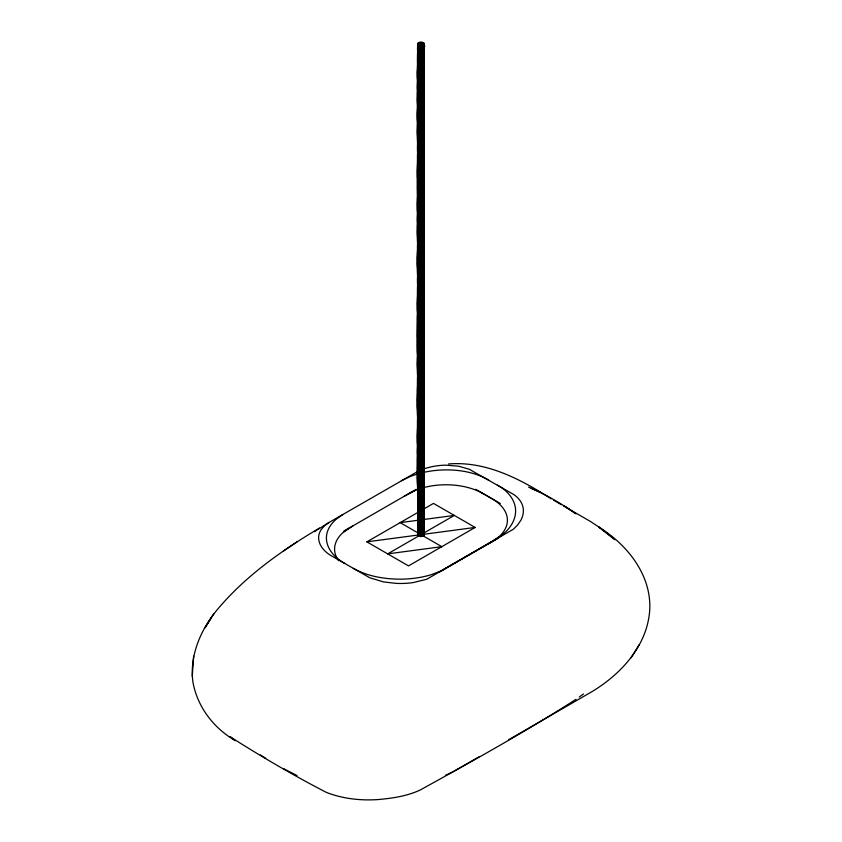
<?xml version="1.0" encoding="UTF-8"?>
<svg xmlns="http://www.w3.org/2000/svg" width="842" height="842" viewBox="0 0 842 842"><rect width="100%" height="100%" fill="white"/><g stroke="black" fill="none" stroke-linecap="round" stroke-linejoin="round"><path stroke-width="1.26" d="M423.894 122.69C426.41 100.219 415.053 78.738 417.916 56.172C417.148 75.233 426.568 93.746 423.894 113.007M423.894 132.373C426.284 108.839 414.496 86.316 417.916 62.624C417.148 81.695 426.568 100.198 423.894 119.459M423.894 138.825C426.41 116.354 415.053 94.872 417.916 72.307C417.148 91.378 426.568 109.881 423.894 129.142M423.894 148.508C426.284 124.974 414.496 102.45 417.916 78.769C414.938 101.261 426.484 122.806 423.894 145.277M423.894 158.191C426.284 134.657 414.496 112.133 417.916 88.452C414.938 110.944 426.484 132.489 423.894 154.96M423.894 174.326C426.284 150.802 414.496 128.268 417.916 104.587C417.148 123.648 426.568 142.161 423.894 161.422M423.894 180.788C426.41 158.317 415.053 136.836 417.916 114.27C417.148 133.341 426.568 151.844 423.894 171.105M423.894 190.471C426.284 166.937 414.496 144.414 417.916 120.722C414.938 143.214 426.484 164.769 423.894 187.24M423.894 222.741C426.41 200.27 415.053 178.799 417.916 156.233C417.148 175.294 426.568 193.807 423.894 213.058M423.894 232.424C426.284 208.9 414.496 186.366 417.916 162.685C417.148 181.756 426.568 200.259 423.894 219.52M423.894 238.886C426.41 216.415 415.053 194.934 417.916 172.368C417.148 191.439 426.568 209.942 423.894 229.203M423.894 255.021C426.41 232.55 415.053 211.068 417.916 188.513C417.148 207.574 426.568 226.077 423.894 245.338M423.894 264.704C426.284 241.17 414.496 218.646 417.916 194.965C417.148 214.026 426.568 232.539 423.894 251.79M423.894 271.156C426.41 248.685 415.053 227.214 417.916 204.648C417.148 223.709 426.568 242.222 423.894 261.473M423.894 280.839C426.284 257.315 414.496 234.781 417.916 211.1C414.938 233.592 426.484 255.137 423.894 277.618M423.894 290.522C426.284 266.998 414.496 244.464 417.916 220.783C414.938 243.275 426.484 264.82 423.894 287.301M423.894 313.119C426.41 290.648 415.053 269.166 417.916 246.611C417.148 265.672 426.568 284.186 423.894 303.436M423.894 322.802C426.284 299.268 414.496 276.744 417.916 253.063C417.148 272.124 426.568 290.637 423.894 309.888M423.894 355.082C426.41 332.611 415.053 311.13 417.916 288.564C417.148 307.635 426.568 326.138 423.894 345.399M423.894 364.765C426.284 341.231 414.496 318.708 417.916 295.026C417.148 314.087 426.568 332.601 423.894 351.851M423.894 371.217C426.41 348.746 415.053 327.264 417.916 304.709C417.148 323.77 426.568 342.284 423.894 361.534M423.894 380.9C426.284 357.366 414.496 334.842 417.916 311.161C414.938 333.653 426.484 355.198 423.894 377.669M423.894 387.352C426.41 364.881 415.053 343.41 417.916 320.844L417.632 321.602C414.759 345.062 426.284 367.291 423.894 390.583M423.894 397.035C426.284 373.511 414.496 350.977 417.916 327.296C417.148 346.367 426.568 364.87 423.894 384.131M423.894 406.718C426.284 383.194 414.496 360.66 417.916 336.979C417.148 356.05 426.568 374.553 423.894 393.814M423.894 413.18C426.41 390.709 415.053 369.228 417.916 346.662C417.148 365.733 426.568 384.236 423.894 403.497M423.894 422.863C426.284 399.329 414.496 376.806 417.916 353.124C414.938 375.616 426.484 397.161 423.894 419.632M423.894 445.45C426.41 422.989 415.053 401.508 417.916 378.942C417.148 398.003 426.568 416.516 423.894 435.767M423.894 455.133C426.284 431.609 414.496 409.075 417.916 385.394C417.148 404.465 426.568 422.968 423.894 442.229M423.894 464.816C426.284 441.292 414.496 418.758 417.916 395.077C417.148 414.148 426.568 432.651 423.894 451.912M423.894 487.413C426.41 464.942 415.053 443.46 417.916 420.905C417.148 439.966 426.568 458.48 423.894 477.73M423.894 497.096C426.284 473.562 414.496 451.038 417.916 427.357C417.148 446.418 426.568 464.931 423.894 484.182M423.894 503.558C426.41 481.087 415.053 459.606 417.916 437.04C417.148 456.101 426.568 474.614 423.894 493.865M423.894 513.241C426.284 489.707 414.496 467.173 417.916 443.492C414.938 465.984 426.484 487.539 423.894 510.01M423.894 522.924C426.284 499.39 414.496 476.856 417.916 453.175C414.938 475.667 426.484 497.222 423.894 519.693M423.894 529.376C426.41 506.905 415.053 485.424 417.916 462.858L417.632 463.626C414.759 487.076 426.284 509.305 423.894 532.607M424.305 534.281C424.463 512.41 414.917 491.402 417.916 469.32C417.148 488.381 426.568 506.895 423.894 526.145M423.894 48.447L424.305 43.668L424.284 535.059L418.211 497.001L417.916 479.003C417.158 497.443 425.978 515.293 424.105 533.902L424.105 43.289L423.894 54.909M422.916 45.668L423.379 42.668L423.379 536.028L419.084 513.652L417.632 499.127L417.916 485.455L418.211 503.463L423.768 535.754L423.789 42.953L423.379 45.9L421.032 45.331L418.621 45.9L419.116 42.437L419.084 536.249L417.632 521.724L417.916 511.273L418.621 523.114L420.968 536.596L420.968 45.984L424.084 64.192L423.894 77.496M423.894 103.324C426.61 82.979 416.306 63.56 417.916 43.258L417.895 535.396L417.632 531.407L417.916 517.735L419.653 536.428L419.653 45.826C422.074 58.361 425.663 71.065 423.894 83.958M417.632 534.628L417.916 527.418L418.211 535.733L418.232 42.942L417.895 73.843L419.084 84.368L423.768 109.702L424.368 118.301L423.894 125.911M424.368 44.058L423.894 51.678M423.894 109.776C426.61 89.431 416.306 70.012 417.916 49.72C414.938 72.212 426.484 93.757 423.894 116.228M417.716 56.54L417.716 53.309M417.716 62.992L417.916 59.403L417.895 60.929L420.284 62.076L422.884 61.792L424.284 60.592L422.884 45.657M423.894 135.594C426.315 112.06 414.432 89.536 417.916 65.855L417.632 66.613M417.716 72.675L417.716 69.454M417.716 79.137L417.916 75.538L417.632 76.296M423.894 142.056C426.61 121.711 416.306 102.292 417.916 81.99L417.632 82.758M417.716 88.82L417.716 85.589M423.894 151.739C426.61 131.394 416.306 111.975 417.916 91.673L417.632 92.441M423.894 164.643C426.315 141.109 414.432 118.585 417.916 94.904L417.716 95.272M417.716 104.955L417.916 101.356L417.632 102.124M423.894 167.874C426.61 147.529 416.306 128.11 417.916 107.818L417.632 108.576C414.759 132.036 426.284 154.265 423.894 177.557M417.716 114.638L417.716 111.407M417.716 121.09L417.916 117.501L417.632 118.259M423.894 184.009C426.61 163.674 416.306 144.256 417.916 123.953L417.632 124.711M423.894 196.923C426.315 173.389 414.432 150.865 417.916 127.184L417.716 127.552M423.894 193.692C426.61 173.357 416.306 153.939 417.916 133.636L417.632 134.394M423.894 200.154C426.61 179.809 416.306 160.39 417.916 140.088C414.938 162.58 426.484 184.135 423.894 206.606M423.894 203.375C426.61 183.04 416.306 163.622 417.916 143.319L417.716 143.687M423.894 209.837C426.61 189.492 416.306 170.073 417.916 149.771C414.938 172.263 426.484 193.818 423.894 216.289M417.716 156.601L417.716 153.37M417.716 163.053L417.916 159.454C414.938 181.946 426.484 203.501 423.894 225.972M423.894 235.655C426.315 212.121 414.432 189.597 417.916 165.916L417.632 166.674M417.716 172.736L417.716 169.505M423.894 248.569C426.284 225.267 414.759 203.048 417.632 179.588L417.916 175.599L417.632 176.357M423.894 242.107C426.61 221.772 416.306 202.354 417.916 182.051L417.632 182.809M417.716 188.871L417.716 185.65M417.716 195.333L417.916 191.734C414.938 214.226 426.484 235.771 423.894 258.252M423.894 267.935C426.315 244.401 414.432 221.878 417.916 198.196L417.632 198.954M417.716 205.016L417.716 201.785M417.716 211.468L417.916 207.879L417.632 208.637M423.894 274.387C426.61 254.042 416.306 234.634 417.916 214.331L417.632 215.089M417.716 221.151L417.716 217.92M423.894 284.07C426.61 263.725 416.306 244.317 417.916 224.014L417.632 224.772M423.894 296.984C426.315 273.45 414.432 250.927 417.916 227.245L417.716 227.603M423.894 293.753C426.61 273.408 416.306 254 417.916 233.697L417.632 234.455M423.894 300.205C426.61 279.87 416.306 260.452 417.916 240.149C414.938 262.641 426.484 284.196 423.894 306.667M417.716 246.969L417.716 243.748M417.716 253.431L417.916 249.832L417.632 250.59C414.759 274.05 426.284 296.279 423.894 319.571M423.894 316.35C426.61 296.005 416.306 276.586 417.916 256.294L417.632 257.052M423.894 329.254C426.315 305.72 414.432 283.207 417.916 259.515L417.716 259.883M423.894 326.033C426.61 305.688 416.306 286.269 417.916 265.977L417.632 266.735M423.894 332.485C426.61 312.14 416.306 292.732 417.916 272.429C414.938 294.921 426.484 316.466 423.894 338.937M423.894 335.716C426.61 315.371 416.306 295.952 417.916 275.66L417.716 276.029M423.894 342.168C426.61 321.823 416.306 302.415 417.916 282.112C414.938 304.604 426.484 326.149 423.894 348.62M417.716 288.932L417.716 285.712M417.716 295.395L417.916 291.795C414.938 314.287 426.484 335.832 423.894 358.303M423.894 367.986C426.315 344.452 414.432 321.939 417.916 298.247L417.632 299.005M417.716 305.078L417.716 301.846M417.716 311.529L417.916 307.93L417.632 308.688M423.894 374.448C426.61 354.103 416.306 334.684 417.916 314.392L417.632 315.15M417.716 321.212L417.716 317.981M417.716 327.664L417.916 324.075L417.632 324.833M423.894 400.266C426.315 376.732 414.432 354.208 417.916 330.527L417.632 331.285M417.716 337.347L417.716 334.127M423.894 409.949C426.315 386.415 414.432 363.891 417.916 340.21L417.632 340.968M417.716 347.03L417.716 343.81M417.716 353.493L417.916 349.893L417.632 350.651M423.894 416.401C426.61 396.066 416.306 376.648 417.916 356.345L417.632 357.113M423.894 429.315C426.315 405.781 414.432 383.257 417.916 359.576L417.716 359.944M423.894 426.084C426.61 405.749 416.306 386.331 417.916 366.028L417.632 366.796M423.894 432.546C426.61 412.201 416.306 392.782 417.916 372.49C414.938 394.982 426.484 416.527 423.894 438.998M417.716 379.31L417.716 376.079M417.716 385.762L417.916 382.173C414.938 404.665 426.484 426.21 423.894 448.681M423.894 461.595C426.284 438.293 414.759 416.074 417.632 392.614L417.916 388.625L417.632 389.383M417.716 395.445L417.716 392.225M423.894 458.364C426.61 438.019 416.306 418.611 417.916 398.308L417.632 399.066M423.894 471.278C426.315 447.744 414.432 425.221 417.916 401.539L417.716 401.908M423.894 468.047C426.61 447.702 416.306 428.294 417.916 407.991L417.632 408.749M423.894 474.499C426.61 454.164 416.306 434.746 417.916 414.443C414.938 436.935 426.484 458.49 423.894 480.961M417.716 421.274L417.716 418.042M417.716 427.725L417.916 424.126C414.938 446.618 426.484 468.173 423.894 490.644M423.894 500.327C426.315 476.793 414.432 454.27 417.916 430.588L417.632 431.346M417.716 437.408L417.716 434.177M417.716 443.86L417.916 440.271L417.632 441.029M423.894 506.779C426.61 486.434 416.306 467.026 417.916 446.723L417.632 447.481M417.716 453.543L417.716 450.323M423.894 516.462C426.61 496.117 416.306 476.709 417.916 456.406L417.632 457.164M417.716 463.226L417.716 460.006M417.716 469.689L417.916 466.089L417.632 466.847M424.368 534.67C423.463 513.82 415.138 493.675 417.916 472.541L417.632 473.309M417.716 479.372L417.716 476.14M417.716 485.823L417.916 482.224L417.632 482.992M423.894 58.13L424.084 44.826L424.084 535.428L419.084 507.2L417.632 492.675L417.916 488.686L417.632 489.444M423.894 71.044L424.284 60.592L422.295 45.836L422.295 536.449L418.211 513.146L417.716 492.275M419.116 45.657L419.705 42.247L419.705 45.479L420.358 42.132L420.358 45.363L421.032 42.1L421.032 45.331L421.716 42.142L421.716 45.373L422.347 42.268L422.347 45.489L422.916 42.447L422.884 536.259L419.084 516.883L417.632 502.358L417.916 498.369L417.632 499.127M423.894 74.275L424.084 60.961L421.642 45.952L421.642 536.554L418.621 519.882L417.916 504.821L417.632 505.579L417.895 519.261L420.284 536.554L420.284 45.942L424.084 67.413L423.894 80.727M417.716 511.641L417.716 508.421M417.716 518.104L417.916 514.504L417.695 525.345L418.621 536.028L418.621 42.668L418.232 46.163M423.894 106.545C426.431 85.252 415.969 64.96 417.716 43.626L417.695 535.028L417.916 520.956L417.632 521.724M417.716 527.787L417.716 524.555M417.716 534.238L417.916 530.639L417.632 531.407M576.065 699.281C525.587 731.687 472.804 760.936 420.337 789.943C407.307 796.069 392.909 798.195 378.7 799.521C361.029 800.784 342.936 798.858 326.359 792.396C293.521 775.44 261.357 756.59 230.192 736.803L235.392 740.697C213.584 728.162 197.081 706.575 192.839 681.536C189.566 655.329 200.712 629.616 217.194 609.745C245.485 575.96 281.87 550.321 319.539 528.029M192.26 676.305L193.639 656.107M423.894 61.361L424.368 53.741L423.768 45.152M423.894 64.592L424.368 56.972L423.379 45.415M423.894 67.813L424.368 60.203L423.789 59.098M423.894 87.179C425.863 73.107 421.305 59.372 419.084 45.636M423.894 90.41C426.052 75.148 420.453 60.382 418.621 45.415M423.894 93.641C426.189 77.169 419.6 61.35 418.211 45.131M423.894 96.862C426.294 79.18 418.727 62.287 417.895 44.794M423.894 100.093C426.368 81.2 417.821 63.203 417.695 44.416M417.716 98.503L417.895 109.344L419.653 110.376L422.295 110.386L424.284 109.007L423.789 107.513M417.716 130.773L417.895 141.624L419.653 142.656L422.295 142.666L424.284 141.288L423.789 139.783M417.716 137.235L417.695 150.929L419.653 152.339L422.295 152.349L424.284 150.971L423.789 149.466M417.716 146.918L417.695 160.612L419.653 162.022L422.295 162.032L424.284 160.654L423.789 159.149M417.716 179.188L417.695 192.892L419.653 194.291L422.295 194.313L424.284 192.934L423.789 191.429M417.716 230.834L417.895 241.686L419.653 242.707L422.295 242.728L424.284 241.349L423.789 239.844M417.716 237.286L417.695 250.99L419.653 252.389L422.295 252.411L424.284 251.032L423.789 249.527M417.716 263.114L417.895 273.955L419.653 274.987L422.295 274.997L424.284 273.618L423.789 272.124M417.716 269.566L417.695 283.27L419.653 284.67L422.295 284.68L424.284 283.301L423.789 281.807M417.716 279.249L417.695 292.953L419.653 294.353L422.295 294.363L424.284 292.984L423.789 291.49M417.716 363.176L417.895 374.016L419.653 375.048L422.295 375.058L424.284 373.68L423.789 372.185M417.716 369.627L417.695 383.32L419.653 384.731L422.295 384.741L424.284 383.363L423.789 381.868M417.716 405.128L417.895 415.98L419.653 417.011L422.295 417.022L424.284 415.643L423.789 414.138M417.716 411.591L417.695 425.284L419.653 426.694L422.295 426.705L424.284 425.326L423.789 423.821M417.716 495.506L417.895 506.347L419.653 507.379L422.295 507.4L424.284 506.01L423.789 504.516M417.716 501.958L417.695 515.662L419.653 517.062L422.295 517.083L424.284 515.693L423.789 514.199M508.8 739.655L591.758 691.777C621.122 674.105 647.466 645.582 649.74 609.892C651.54 574.812 627.164 544.532 598.673 526.976L615.039 539.733L599.462 527.408L590.663 521.598L563.603 505.979M631.037 657.855L639.025 644.888M211.037 618.154L205.016 627.827L213.752 613.839M579.254 697.008L583.517 693.966M297.237 541.722L283.459 551.005M343.589 532.07L352.945 525.861M489.055 543.437L498.411 537.238M342.726 514.557L336.021 519.388A65.602 36.543 2.7 0 0 326.58 535.354C324.991 547.616 334.653 557.783 344.599 563.351M314.403 531.712L316.171 530.576M317.234 529.902L328.896 522.577M343.641 531.239L416.243 489.318M423.494 509.168L433.493 503.4L475.13 527.439L408.507 565.898L366.87 541.859L417.948 512.378M418.779 535.933L387.688 553.878L441.818 546.668L423.189 535.912M424.326 532.733L454.312 515.42L423.379 519.546M438.819 572.444L498.359 538.07M478.982 756.842L452.343 772.146L445.45 775.335M404.192 496.275L414.296 490.875M401.35 480.708L410.401 476.446A65.602 39.963 -1.7 0 1 417.8 473.92M423.789 469.015C425.831 471.962 419.853 472.962 418.211 471.183L328.675 522.672L324.486 525.787L321.191 529.597A47.773 25.986 6.3 0 0 318.634 538.691C319.171 545.953 324.654 551.668 330.548 555.341L369.796 577.77L383.405 581.896L396.014 583.369A47.773 23.881 2.5 0 0 413.001 582.622L426.715 579.264L513.325 529.26L517.514 525.124L520.809 520.356A47.773 28.902 -6.6 0 0 523.366 509.842C523.019 502.537 517.714 496.464 511.452 493.212L469.268 469.247L458.595 466.194L445.986 465.163A47.773 31.007 -2.8 0 0 429.01 467.373L425.157 468.457M418.221 520.23L400.182 522.629L417.716 532.754M366.87 541.859L418.421 534.996M423.579 534.312L475.13 527.439M448.523 463.963C485.992 460.9 520.693 479.172 551.205 498.822M297.037 775.577L283.722 768.714M531.239 488.318C546.647 494.97 561.214 503.548 574.97 513.146M528.555 487.097L540.196 492.328M353.261 568.35C368.143 576.665 385.552 579.349 402.413 579.138A65.602 35.701 1.7 0 0 431.599 574.57L440.65 571.097L499.274 537.249L505.979 531.628A65.602 39.132 -2.8 0 0 515.42 513.894C517.114 501.432 507.852 490.57 497.401 485.129M488.739 480.129C474.004 471.499 456.406 469.141 439.587 470.11A65.602 39.963 -1.7 0 0 423.515 472.436M481.687 492.802L491.949 498.685A52.762 30.459 0 0 1 491.949 541.764M553.457 500.116L561.351 504.674M475.762 489.349L500.264 503.484M260.346 754.916L265.662 758.284M564.329 505.905L576.044 513.883M423.789 49.415C425.915 52.646 418.779 53.614 417.695 50.867L417.632 44.026M423.789 52.636C425.915 55.867 418.779 56.846 417.695 54.099M423.789 55.867C425.915 59.098 418.779 60.077 417.695 57.33M423.789 62.319C425.915 65.55 418.779 66.529 417.695 63.782M423.789 65.55C425.915 68.781 418.779 69.76 417.695 67.013M423.789 68.781C426.01 72.128 418.127 73.096 417.632 69.844M423.789 72.002C425.915 75.233 418.779 76.212 417.695 73.465M423.789 75.233C425.915 78.464 418.779 79.443 417.695 76.696M423.789 78.464C426.01 81.811 418.127 82.779 417.632 79.527M423.789 81.685C425.915 84.916 418.779 85.895 417.695 83.147M423.789 84.916C425.915 88.147 418.779 89.126 417.695 86.379M423.789 88.147C426.01 91.494 418.127 92.462 417.632 89.21M423.789 91.368C425.915 94.599 418.779 95.578 417.695 92.831M423.789 94.599C425.915 97.83 418.779 98.809 417.695 96.062M423.789 97.83C426.01 101.177 418.127 102.145 417.632 98.893M423.789 101.051C425.915 104.282 418.779 105.261 417.695 102.514M423.789 104.282C425.915 107.513 418.779 108.492 417.695 105.745M423.789 110.734C425.915 113.965 418.779 114.944 417.695 112.196M423.789 113.965C425.915 117.196 418.779 118.175 417.695 115.428M423.789 117.196C425.915 120.427 418.779 121.406 417.695 118.648M423.789 120.417C426.01 123.774 418.127 124.742 417.632 121.49M423.789 123.648C425.915 126.879 418.779 127.858 417.695 125.111M423.789 126.879C425.915 130.11 418.779 131.089 417.695 128.331M423.789 130.1C426.01 133.457 418.127 134.425 417.632 131.173M423.789 133.331C425.915 136.562 418.779 137.541 417.695 134.794M423.789 136.562C425.915 139.793 418.779 140.772 417.695 138.014M423.789 143.014C425.915 146.245 418.779 147.224 417.695 144.477M423.789 146.245C425.915 149.476 418.779 150.455 417.695 147.697M423.789 152.697C425.915 155.928 418.779 156.907 417.695 154.16M423.789 155.928C425.915 159.159 418.779 160.138 417.695 157.38M423.789 162.38C425.915 165.611 418.779 166.59 417.695 163.843M423.789 165.611C425.915 168.842 418.779 169.821 417.695 167.063M423.789 168.832C426.01 172.189 418.127 173.157 417.632 169.905M423.789 172.063C425.915 175.294 418.779 176.273 417.695 173.526M423.789 175.294C425.915 178.525 418.779 179.504 417.695 176.746M423.789 178.515C426.01 181.872 418.127 182.84 417.632 179.588M423.789 181.746C425.915 184.977 418.779 185.956 417.695 183.209M423.789 184.977C425.915 188.208 418.779 189.187 417.695 186.429M423.789 188.198C425.915 191.429 418.779 192.408 417.695 189.66M423.789 194.66C425.915 197.891 418.779 198.87 417.695 196.112M423.789 197.891C425.915 201.112 418.779 202.091 417.695 199.344M423.789 201.112C426.01 204.469 418.127 205.437 417.632 202.175M423.789 204.343C425.915 207.574 418.779 208.553 417.695 205.806M423.789 207.574C425.915 210.795 418.779 211.774 417.695 209.026M423.789 210.795C426.01 214.152 418.127 215.12 417.632 211.858M423.789 214.026C425.915 217.257 418.779 218.236 417.695 215.489M423.789 217.257C425.915 220.478 418.779 221.457 417.695 218.71M423.789 220.478C426.01 223.835 418.127 224.803 417.632 221.541M423.789 223.709C425.915 226.94 418.779 227.919 417.695 225.172M423.789 226.94C425.915 230.161 418.779 231.14 417.695 228.392M423.789 230.161C426.01 233.518 418.127 234.486 417.632 231.224M423.789 233.392C425.915 236.623 418.779 237.602 417.695 234.855M423.789 236.623C425.915 239.844 418.779 240.823 417.695 238.075M423.789 243.075C425.915 246.306 418.779 247.285 417.695 244.538M423.789 246.306C425.915 249.527 418.779 250.506 417.695 247.758M423.789 252.758C425.915 255.989 418.779 256.968 417.695 254.221M423.789 255.989C425.915 259.21 418.779 260.189 417.695 257.442M423.789 259.21C425.915 262.441 418.779 263.42 417.695 260.673M423.789 262.441C426.01 265.788 418.127 266.756 417.632 263.504M423.789 265.672C425.915 268.903 418.779 269.872 417.695 267.125M423.789 268.893C425.915 272.124 418.779 273.103 417.695 270.356M423.789 275.355C425.915 278.586 418.779 279.555 417.695 276.808M423.789 278.576C425.915 281.807 418.779 282.786 417.695 280.039M423.789 285.038C425.915 288.269 418.779 289.238 417.695 286.49M423.789 288.259C425.915 291.49 418.779 292.469 417.695 289.722M423.789 294.721C425.915 297.952 418.779 298.921 417.695 296.173M423.789 297.942C425.915 301.173 418.779 302.152 417.695 299.405M423.789 301.173C426.01 304.52 418.127 305.488 417.632 302.236M423.789 304.404C425.915 307.635 418.779 308.604 417.695 305.857M423.789 307.625C425.915 310.856 418.779 311.835 417.695 309.088M423.789 310.856C426.01 314.203 418.127 315.171 417.632 311.919M423.789 314.087C425.915 317.318 418.779 318.287 417.695 315.54M423.789 317.308C425.915 320.539 418.779 321.518 417.695 318.771M423.789 320.539C426.01 323.886 418.127 324.854 417.632 321.602M423.789 323.77C425.915 327.001 418.779 327.97 417.695 325.223M423.789 326.991C425.915 330.222 418.779 331.201 417.695 328.454M423.789 330.222C425.915 333.453 418.779 334.432 417.695 331.685M423.789 333.453C426.01 336.8 418.127 337.768 417.632 334.516M423.789 336.674C425.915 339.905 418.779 340.884 417.695 338.137M423.789 339.905C425.915 343.136 418.779 344.115 417.695 341.368M423.789 343.136C426.01 346.483 418.127 347.451 417.632 344.199M423.789 346.357C425.915 349.588 418.779 350.567 417.695 347.82M423.789 349.588C425.915 352.819 418.779 353.798 417.695 351.051M423.789 352.819C426.01 356.166 418.127 357.134 417.632 353.882M423.789 356.04C425.915 359.271 418.779 360.25 417.695 357.503M423.789 359.271C425.915 362.502 418.779 363.481 417.695 360.734M423.789 362.502C426.01 365.849 418.127 366.817 417.632 363.565M423.789 365.723C425.915 368.954 418.779 369.933 417.695 367.186M423.789 368.954C425.915 372.185 418.779 373.164 417.695 370.417M423.789 375.406C425.915 378.637 418.779 379.616 417.695 376.869M423.789 378.637C425.915 381.868 418.779 382.847 417.695 380.1M423.789 385.089C425.915 388.32 418.779 389.299 417.695 386.552M423.789 388.32C425.915 391.551 418.779 392.53 417.695 389.783M423.789 391.551C426.01 394.898 418.127 395.866 417.632 392.614M423.789 394.772C425.915 398.003 418.779 398.982 417.695 396.235M423.789 398.003C425.915 401.234 418.779 402.213 417.695 399.466M423.789 401.234C425.915 404.465 418.779 405.434 417.695 402.687M423.789 404.455C426.01 407.812 418.127 408.78 417.632 405.528M423.789 407.686C425.915 410.917 418.779 411.896 417.695 409.149M423.789 410.917C425.915 414.148 418.779 415.117 417.695 412.37M423.789 417.369C425.915 420.6 418.779 421.579 417.695 418.832M423.789 420.6C425.915 423.831 418.779 424.8 417.695 422.053M423.789 427.052C425.915 430.283 418.779 431.262 417.695 428.515M423.789 430.283C425.915 433.514 418.779 434.483 417.695 431.736M423.789 433.504C426.01 436.861 418.127 437.829 417.632 434.577M423.789 436.735C425.915 439.966 418.779 440.945 417.695 438.198M423.789 439.966C425.915 443.197 418.779 444.166 417.695 441.418M423.789 443.187C426.01 446.544 418.127 447.512 417.632 444.26M423.789 446.418C425.915 449.649 418.779 450.628 417.695 447.881M423.789 449.649C425.915 452.88 418.779 453.849 417.695 451.102M423.789 452.87C426.01 456.227 418.127 457.195 417.632 453.943M423.789 456.101C425.915 459.332 418.779 460.311 417.695 457.564M423.789 459.332C425.915 462.563 418.779 463.532 417.695 460.784M423.789 462.553C426.01 465.91 418.127 466.878 417.632 463.626M423.789 465.784C425.915 469.015 418.779 469.994 417.695 467.247M423.789 472.236C425.915 475.467 418.779 476.446 417.695 473.699M423.789 475.467C426.01 478.824 418.127 479.782 417.632 476.53M418.211 471.183L417.695 470.467M423.789 478.698C425.915 481.929 418.779 482.898 417.695 480.15M423.789 481.919C425.915 485.15 418.779 486.129 417.695 483.382M423.789 485.15C426.01 488.507 418.127 489.465 417.632 486.213M423.789 488.381C425.915 491.612 418.779 492.581 417.695 489.833M423.789 491.602C425.915 494.833 418.779 495.812 417.695 493.065M423.789 494.833C426.01 498.19 418.127 499.148 417.632 495.896M423.789 498.064C425.915 501.295 418.779 502.264 417.695 499.517M423.789 501.285C425.915 504.516 418.779 505.495 417.695 502.748M423.789 507.747C425.915 510.978 418.779 511.947 417.695 509.2M423.789 510.968C425.915 514.199 418.779 515.178 417.695 512.431M423.789 517.43C425.915 520.661 418.779 521.63 417.695 518.883M423.789 520.651C425.915 523.882 418.779 524.861 417.695 522.114M423.789 523.882C426.01 527.239 418.127 528.197 417.632 524.945M423.789 527.113C425.915 530.344 418.779 531.313 417.695 528.565M423.789 530.334C425.915 533.565 418.779 534.544 417.695 531.797M417.695 47.647C419.663 50.857 426.547 48.962 424.284 44.458M408.675 493.686A52.762 30.459 0 0 1 418.2 489.328M423.989 487.539A52.762 30.459 0 0 1 483.287 493.686M338.6 560.719A52.762 30.459 0 0 1 350.051 527.534"/></g></svg>
